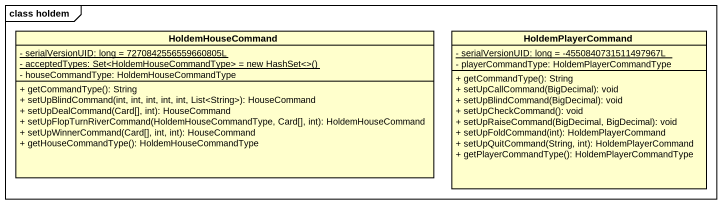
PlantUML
@startuml
mainframe class holdem
hide circle
hide empty members
skinparam classAttributeIconSize 0
class HoldemHouseCommand {
  {static} - serialVersionUID: long = 7270842556559660805L
  {static} {field} - acceptedTypes: Set<HoldemHouseCommandType> = new HashSet<>()
  - houseCommandType: HoldemHouseCommandType
  + getCommandType(): String
  + setUpBlindCommand(int, int, int, int, int, List<String>): HouseCommand
  + setUpDealCommand(Card[], int): HouseCommand
  + setUpFlopTurnRiverCommand(HoldemHouseCommandType, Card[], int): HoldemHouseCommand
  + setUpWinnerCommand(Card[], int, int): HouseCommand
  + getHouseCommandType(): HoldemHouseCommandType
}
class HoldemPlayerCommand {
  {static} - serialVersionUID: long = -4550840731511497967L
  - playerCommandType: HoldemPlayerCommandType
  + getCommandType(): String
  + setUpCallCommand(BigDecimal): void
  + setUpBlindCommand(BigDecimal): void
  + setUpCheckCommand(): void
  + setUpRaiseCommand(BigDecimal, BigDecimal): void
  + setUpFoldCommand(int): HoldemPlayerCommand
  + setUpQuitCommand(String, int): HoldemPlayerCommand
  + getPlayerCommandType(): HoldemPlayerCommandType
}
@enduml
